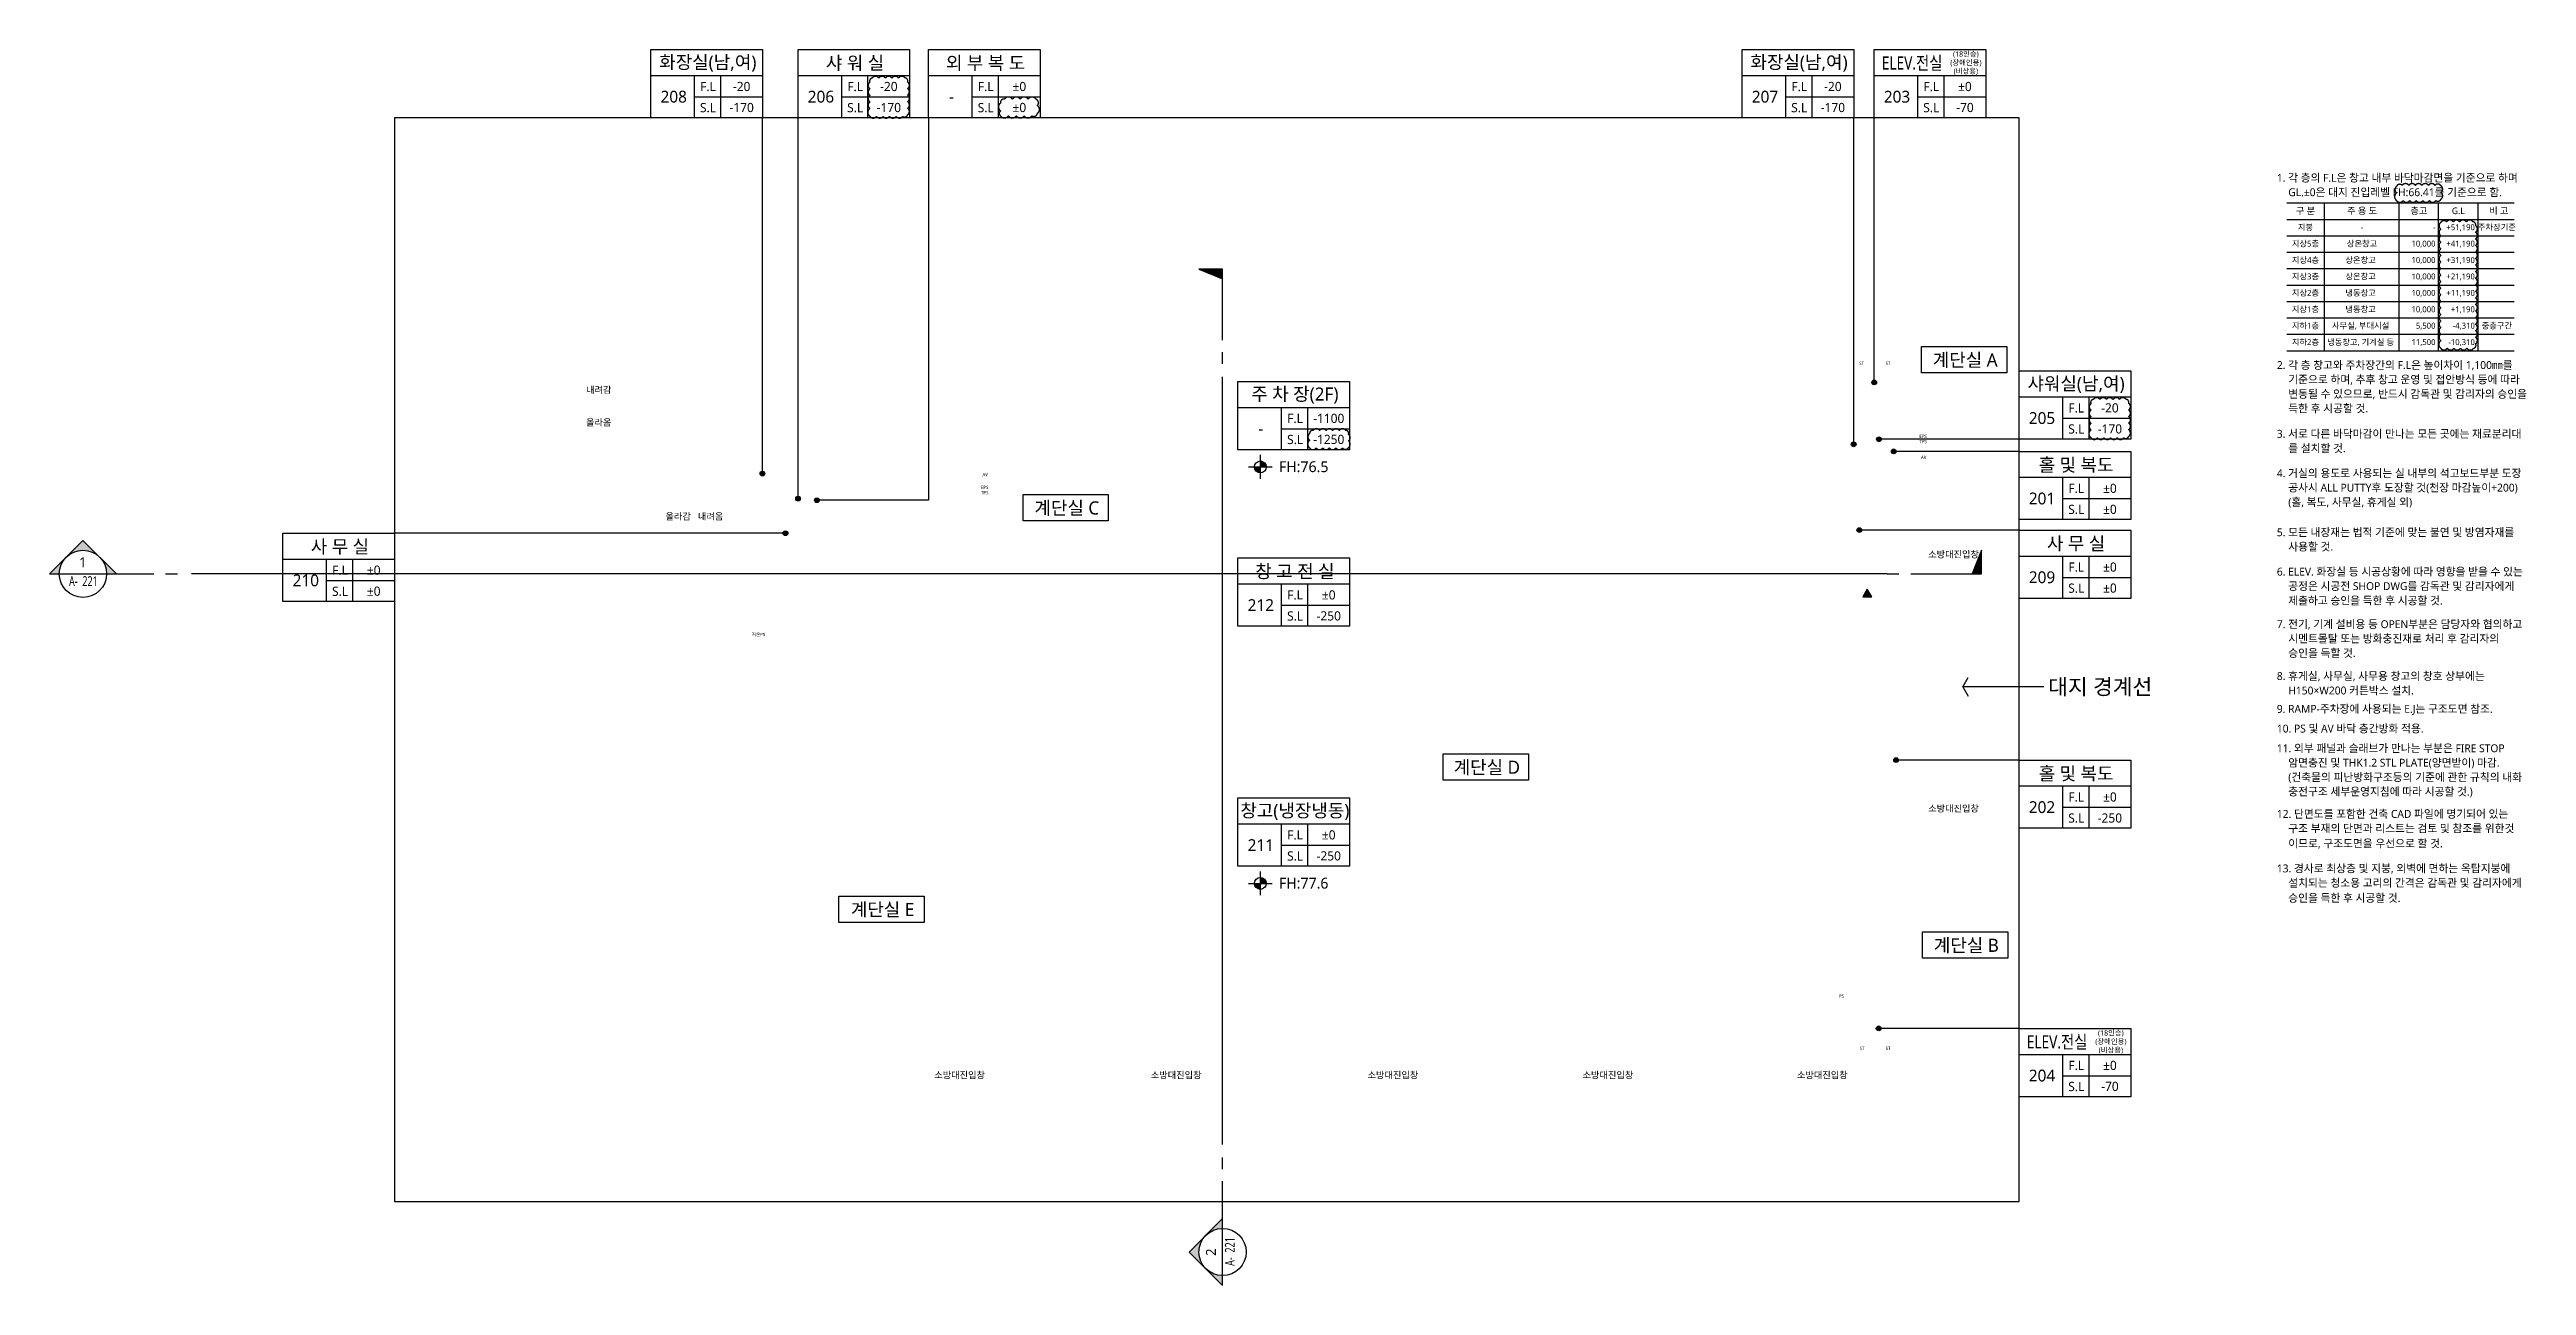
# Model space of a CAD drawing. Header units: millimetres. Extents: x 44005917 to 45882162, y -1242106 to 1898904.
# Drawn here: x 44064527 to 44442040, y 244206 to 432457 of the extents above; entities that cross this region are included whole.
import ezdxf
from ezdxf.enums import TextEntityAlignment as Align

# ---------------------------------------------------------------- set-up
doc = ezdxf.new("R2010")
doc.units = ezdxf.units.MM
doc.header["$LTSCALE"] = 1000
doc.header["$MEASUREMENT"] = 0
doc.linetypes.add('ACAD_ISO03W100', pattern=[30, 12, -18])
doc.layers.get('0').update_dxf_attribs({"linetype": 'CONTINUOUS'})
doc.layers.get('Defpoints').update_dxf_attribs({"color": 171, "linetype": 'CONTINUOUS'})
for name, color, linetype in [('LED', 7, 'CONTINUOUS'), ('SYM', 7, 'CONTINUOUS'), ('SYMBOL', 7, 'CONTINUOUS'), ('TEXT', 3, 'CONTINUOUS'), ('TEXT(MIN)', 7, 'CONTINUOUS'), ('TEXT(노트)', 7, 'CONTINUOUS'), ('TEXT(실명)', 3, 'CONTINUOUS'), ('TEXT-기입', 6, 'CONTINUOUS'), ('TITLE', 7, 'CONTINUOUS')]:
    doc.layers.add(name, color=color, linetype=linetype)
doc.layers.add('VE변경사항적용-20220616', color=10, linetype='CONTINUOUS', plot=False)
doc.styles.add('나눔바른고딕', font='NanumBarunGothic.ttf')

# ---------------------------------------------------------------- blocks, each defined once
blk = doc.blocks.new('A$C04b5f2bb')
at = {"layer": 'SYM', "ltscale": 10000}
h = blk.add_hatch(color=256, dxfattribs=at)
h.dxf.hatch_style = 1
h.paths.add_polyline_path([(2000, 0), (0, 0), (1000, 1732)])
blk.add_lwpolyline([(2000, 0), (0, 0), (1000, 1732), (2000, 0)], dxfattribs=at)
blk = doc.blocks.new('A$C31C7260E')
at = {"layer": 'TITLE'}
for points in [[(0, 0), (0, 4000), (13000, 4000), (13000, 0)], [(13000, 0), (0, 0)]]:
    blk.add_lwpolyline(points, dxfattribs=at)
blk = doc.blocks.new('A$C51E23882')
at = {"layer": 'TITLE'}
blk.add_lwpolyline([(8500, 0), (0, 0), (0, 5200), (8500, 5200)], close=True, dxfattribs=at)
for points in [[(8500, 3200), (0, 3200)], [(3300, 3200), (3300, 0)], [(5300, 3200), (5300, 0)], [(3300, 1600), (8500, 1600)]]:
    blk.add_lwpolyline(points, dxfattribs=at)
at = {"layer": 'TITLE', "style": '나눔바른고딕'}
for s, p in [('F.L', (4352, 2378)), ('S.L', (4352, 778))]:
    blk.add_text(s, height=700, dxfattribs=at).set_placement(p, align=Align.MIDDLE)
blk = doc.blocks.new('SDFSDFDF')
at = {"layer": 'LED'}
h = blk.add_hatch(color=256, dxfattribs=at)
h.dxf.hatch_style = 1
edge = h.paths.add_edge_path()
edge.add_arc((42679437, 381746), 360, 180, 540, ccw=False)
h = blk.add_hatch(color=256, dxfattribs=at)
h.dxf.hatch_style = 1
edge = h.paths.add_edge_path()
edge.add_arc((42676308, 372329), 360, 180, 540, ccw=False)
h = blk.add_hatch(color=256, dxfattribs=at)
h.dxf.hatch_style = 1
edge = h.paths.add_edge_path()
edge.add_arc((42680162, 373102), 360, 180, 540, ccw=False)
h = blk.add_hatch(color=256, dxfattribs=at)
h.dxf.hatch_style = 1
edge = h.paths.add_edge_path()
edge.add_arc((42682416, 371251), 360, 180, 540, ccw=False)
h = blk.add_hatch(color=256, dxfattribs=at)
h.dxf.hatch_style = 1
edge = h.paths.add_edge_path()
edge.add_arc((42509990, 367862), 360, 180, 540, ccw=False)
h = blk.add_hatch(color=256, dxfattribs=at)
h.dxf.hatch_style = 1
edge = h.paths.add_edge_path()
edge.add_arc((42515424, 364049), 360, 180, 540, ccw=False)
h = blk.add_hatch(color=256, dxfattribs=at)
h.dxf.hatch_style = 1
edge = h.paths.add_edge_path()
edge.add_arc((42518288, 363809), 360, 180, 540, ccw=False)
h = blk.add_hatch(color=256, dxfattribs=at)
h.dxf.hatch_style = 1
edge = h.paths.add_edge_path()
edge.add_arc((42513505, 358781), 360, 180, 540, ccw=False)
h = blk.add_hatch(color=256, dxfattribs=at)
h.dxf.hatch_style = 1
edge = h.paths.add_edge_path()
edge.add_arc((42677172, 359256), 360, 180, 540, ccw=False)
h = blk.add_hatch(color=256, dxfattribs=at)
h.dxf.hatch_style = 1
edge = h.paths.add_edge_path()
edge.add_arc((42682774, 324238), 360, 180, 540, ccw=False)
h = blk.add_hatch(color=256, dxfattribs=at)
h.dxf.hatch_style = 1
edge = h.paths.add_edge_path()
edge.add_arc((42680121, 283349), 360, 180, 540, ccw=False)
at = {"ltscale": 10000}
for points in [[(42509990, 367862), (42509990, 422057)], [(42515424, 364049), (42515424, 422057)], [(42535320, 422057), (42535320, 363809), (42518288, 363809)], [(42676308, 372329), (42676308, 422057)], [(42679431, 381659), (42679431, 422057)], [(42701529, 373102), (42680162, 373102)], [(42701529, 371251), (42682416, 371251)], [(42513505, 358781), (42453912, 358781)], [(42701529, 359256), (42677172, 359256)], [(42701529, 324238), (42682774, 324238)], [(42701529, 283349), (42680121, 283349)]]:
    blk.add_lwpolyline(points, dxfattribs=at)
at = {"layer": 'Defpoints', "ltscale": 10000}
blk.add_lwpolyline([(42453912, 256966), (42701529, 256966), (42701529, 422057), (42453912, 422057)], close=True, dxfattribs=at)
at = {"layer": 'LED'}
for centre in [(42679437, 381746), (42676308, 372329), (42680162, 373102), (42682416, 371251), (42509990, 367862), (42515424, 364049), (42518288, 363809), (42513505, 358781), (42677172, 359256), (42682774, 324238), (42680121, 283349)]:
    blk.add_circle(centre, 360, dxfattribs=at)
at = {"layer": 'VE변경사항적용-20220616', "linetype": 'ACAD_ISO03W100'}
for points in [[(42526362, 422286, 0.5205671), (42527362, 422286, 0.5205671), (42528362, 422286, 0.5205671), (42529362, 422286, 0.5205671), (42530362, 422286, 0.5205671), (42531362, 422286, 0.5205671), (42532131, 422517, 0.5205671), (42532131, 423517, 0.5205671), (42532131, 424517, 0.5205671), (42532131, 425517, 0.5205671), (42532131, 426517, 0.5205671), (42532131, 427517, 0.5205671), (42531731, 428117, 0.5205671), (42530731, 428117, 0.5205671), (42529731, 428117, 0.5205671), (42528731, 428117, 0.5205671), (42527731, 428117, 0.5205671), (42526731, 428117, 0.5205671), (42526362, 427486, 0.5205671), (42526362, 426486, 0.5205671), (42526362, 425486, 0.5205671), (42526362, 424486, 0.5205671), (42526362, 423486, 0.5205671)], [(42546278, 422362, 0.5205671), (42547478, 422362, 0.5205671), (42548678, 422362, 0.5205671), (42549878, 422362, 0.5205671), (42551078, 422362, 0.5205671), (42551906, 422734, 0.5205671), (42551906, 423934, 0.5205671), (42551682, 424909, 0.5205671), (42550482, 424909, 0.5205671), (42549282, 424909, 0.5205671), (42548082, 424909, 0.5205671), (42546882, 424909, 0.5205671), (42546278, 424313, 0.5205671), (42546278, 423113, 0.5205671)], [(42712467, 373330, 0.5205671), (42713467, 373330, 0.5205671), (42714467, 373330, 0.5205671), (42715467, 373330, 0.5205671), (42716467, 373330, 0.5205671), (42717467, 373330, 0.5205671), (42718236, 373562, 0.5205671), (42718236, 374562, 0.5205671), (42718236, 375562, 0.5205671), (42718236, 376562, 0.5205671), (42718236, 377562, 0.5205671), (42718236, 378562, 0.5205671), (42717836, 379162, 0.5205671), (42716836, 379162, 0.5205671), (42715836, 379162, 0.5205671), (42714836, 379162, 0.5205671), (42713836, 379162, 0.5205671), (42712836, 379162, 0.5205671), (42712467, 378530, 0.5205671), (42712467, 377530, 0.5205671), (42712467, 376530, 0.5205671), (42712467, 375530, 0.5205671), (42712467, 374530, 0.5205671)], [(42593390, 371781, 0.5205671), (42594390, 371781, 0.5205671), (42595390, 371781, 0.5205671), (42596390, 371781, 0.5205671), (42597390, 371781, 0.5205671), (42598390, 371781, 0.5205671), (42599321, 371850, 0.5205671), (42599321, 372850, 0.5205671), (42599321, 373850, 0.5205671), (42598902, 374431, 0.5205671), (42597902, 374431, 0.5205671), (42596902, 374431, 0.5205671), (42595902, 374431, 0.5205671), (42594902, 374431, 0.5205671), (42593902, 374431, 0.5205671), (42593390, 373943, 0.5205671), (42593390, 372943, 0.5205671)]]:
    blk.add_lwpolyline(points, format="xyb", close=True, dxfattribs=at)
at = {"xscale": 2, "yscale": 2, "zscale": 2}
for p in [(42492990, 422057), (42515424, 422057), (42535320, 422057), (42659308, 422057), (42679431, 422057), (42582471, 371504), (42701529, 373102), (42701529, 360851), (42436912, 348381), (42701529, 348856), (42582471, 344621), (42701529, 313838), (42582471, 308065), (42701529, 272949)]:
    blk.add_blockref('A$C51E23882', p, dxfattribs=at)
for p in [(42686632, 383213), (42549707, 360675), (42613723, 321170), (42521621, 299512), (42686805, 294053)]:
    blk.add_blockref('A$C31C7260E', p)
at = {"layer": 'TEXT(MIN)', "style": '나눔바른고딕'}
for s, p in [('(장애인용)', (42693412, 430076)), ('(18인승)', (42693412, 431376)), ('(비상용)', (42693412, 428776)), ('(18인승)', (42715510, 282268)), ('(장애인용)', (42715510, 280968)), ('(비상용)', (42715510, 279668))]:
    blk.add_text(s, height=800, dxfattribs=at).set_placement(p, align=Align.CENTER)
at = {"layer": 'TEXT(실명)', "style": '나눔바른고딕'}
for s, p in [('화장실(남,여)', (42501665, 430446)), ('샤 워 실', (42524099, 430446)), ('외 부 복 도', (42543995, 430446)), ('화장실(남,여)', (42667983, 430446)), ('계단실 A', (42693307, 385201)), ('샤워실(남,여)', (42710204, 381490)), ('주 차 장(2F)', (42591146, 379892)), ('홀 및 복도', (42710204, 369239)), ('계단실 C', (42556382, 362663)), ('사 무 실', (42445588, 356769)), ('사 무 실', (42710204, 357244)), ('창 고 전 실', (42591146, 353009)), ('계단실 D', (42620398, 323158)), ('홀 및 복도', (42710204, 322226)), ('창고(냉장냉동)', (42591146, 316453)), ('계단실 E', (42528296, 301500)), ('계단실 B', (42693480, 296041))]:
    blk.add_text(s, height=2000, dxfattribs=at).set_placement(p, align=Align.MIDDLE)
at = {"layer": 'TEXT(실명)', "style": '나눔바른고딕', "width": 0.8}
for p in [(42685210, 430446), (42707308, 281338)]:
    blk.add_text('ELEV.전실', height=2000, dxfattribs=at).set_placement(p, align=Align.MIDDLE)
at = {"layer": 'TEXT-기입', "style": '나눔바른고딕'}
for s, height, p in [('-20', 1400, (42506822, 426833)), ('-20', 1400, (42529256, 426833)), ('±0', 1400, (42549152, 426833)), ('-20', 1400, (42673140, 426833)), ('±0', 1400, (42693263, 426833)), ('208', 1800, (42496472, 425284)), ('-170', 1400, (42506822, 423633)), ('206', 1800, (42518906, 425284)), ('-170', 1400, (42529256, 423633)), ('-', 1800, (42538802, 425284)), ('±0', 1400, (42549152, 423633)), ('207', 1800, (42662790, 425284)), ('-170', 1400, (42673140, 423633)), ('203', 1800, (42682913, 425284)), ('-70', 1400, (42693263, 423633)), ('-20', 1400, (42715361, 377878)), ('-', 1800, (42585953, 374731)), ('-1100', 1400, (42596303, 376280)), ('-1250', 1400, (42596303, 373080)), ('205', 1800, (42705011, 376329)), ('-170', 1400, (42715361, 374678)), ('±0', 1400, (42715361, 365627)), ('201', 1800, (42705011, 364078)), ('±0', 1400, (42715361, 362427)), ('210', 1800, (42440395, 351608)), ('±0', 1400, (42450744, 353157)), ('209', 1800, (42705011, 352083)), ('±0', 1400, (42715361, 353632)), ('±0', 1400, (42715361, 350432)), ('±0', 1400, (42450744, 349957)), ('212', 1800, (42585953, 347848)), ('±0', 1400, (42596303, 349397)), ('-250', 1400, (42596303, 346197)), ('202', 1800, (42705011, 317065)), ('±0', 1400, (42715361, 318614)), ('±0', 1400, (42596303, 312841)), ('-250', 1400, (42715361, 315414)), ('211', 1800, (42585953, 311292)), ('-250', 1400, (42596303, 309641)), ('204', 1800, (42705011, 276176)), ('±0', 1400, (42715361, 277725)), ('-70', 1400, (42715361, 274525))]:
    blk.add_text(s, height=height, dxfattribs=at).set_placement(p, align=Align.MIDDLE)
blk = doc.blocks.new('level')
at = {"layer": 'SYMBOL'}
for p, q in [((-4320, 0), (4320, 0)), ((0, 4320), (0, -4320))]:
    blk.add_line(p, q, dxfattribs=at)
blk.add_circle((0, 0), 2160, dxfattribs=at)
for points in [[(-2160, 0), (0, 2160), (-2127, 381), (-376, 2126)], [(-2127, 381), (-376, 2126), (-2030, 748), (-738, 2029)], [(-2030, 748), (-738, 2029), (-1859, 1104), (-1089, 1863)], [(-1859, 1104), (-1089, 1863), (-1659, 1388), (-1386, 1658)], [(0, -2160), (2160, 0), (381, -2127), (2126, -376)], [(381, -2127), (2126, -376), (748, -2030), (2029, -738)], [(748, -2030), (2029, -738), (1104, -1859), (1863, -1089)], [(1104, -1859), (1863, -1089), (1388, -1659), (1658, -1386)]]:
    blk.add_solid(points, dxfattribs=at)
at = {"layer": 'SYMBOL', "linetype": 'Continuous'}
for points in [[(0, 2160), (-2160, 0), (0, 0)], [(2160, 0), (0, 0), (0, -2160)]]:
    blk.add_solid(points, dxfattribs=at)
blk = doc.blocks.new('sadnjfknkfggfhfgh')
at = {"layer": 'TEXT(MIN)'}
for points in [[(43152817, 1561090), (43187500, 1561090)], [(43158517, 1561090), (43158517, 1538590)], [(43169917, 1561090), (43169917, 1538590)], [(43175917, 1561090), (43175917, 1538590)], [(43181917, 1561090), (43181917, 1538590)], [(43152817, 1558590), (43187500, 1558590)], [(43152817, 1556090), (43187500, 1556090)], [(43152817, 1553590), (43187500, 1553590)], [(43152817, 1551090), (43187500, 1551090)], [(43152817, 1548590), (43187500, 1548590)], [(43152817, 1546090), (43187500, 1546090)], [(43152817, 1543590), (43187500, 1543590)], [(43152817, 1541090), (43187500, 1541090)], [(43152817, 1538590), (43187500, 1538590)]]:
    blk.add_lwpolyline(points, dxfattribs=at)
at = {"layer": 'VE변경사항적용-20220616', "linetype": 'ACAD_ISO03W100'}
for points in [[(43169553, 1561457, 0.5205671), (43170553, 1561457, 0.5205671), (43171553, 1561457, 0.5205671), (43172553, 1561457, 0.5205671), (43173553, 1561457, 0.5205671), (43174553, 1561457, 0.5205671), (43175553, 1561457, 0.5205671), (43176324, 1561686, 0.5205671), (43176324, 1562686, 0.5205671), (43176324, 1563686, 0.5205671), (43175411, 1563773, 0.5205671), (43174411, 1563773, 0.5205671), (43173411, 1563773, 0.5205671), (43172411, 1563773, 0.5205671), (43171411, 1563773, 0.5205671), (43170411, 1563773, 0.5205671), (43169553, 1563630, 0.5205671), (43169553, 1562630, 0.5205671)], [(43176283, 1538961, 0.5205671), (43177283, 1538961, 0.5205671), (43178283, 1538961, 0.5205671), (43179283, 1538961, 0.5205671), (43180283, 1538961, 0.5205671), (43181283, 1538961, 0.5205671), (43181611, 1539632, 0.5205671), (43181611, 1540632, 0.5205671), (43181611, 1541632, 0.5205671), (43181611, 1542632, 0.5205671), (43181611, 1543632, 0.5205671), (43181611, 1544632, 0.5205671), (43181611, 1545632, 0.5205671), (43181611, 1546632, 0.5205671), (43181611, 1547632, 0.5205671), (43181611, 1548632, 0.5205671), (43181611, 1549632, 0.5205671), (43181611, 1550632, 0.5205671), (43181611, 1551632, 0.5205671), (43181611, 1552632, 0.5205671), (43181611, 1553632, 0.5205671), (43181611, 1554632, 0.5205671), (43181611, 1555632, 0.5205671), (43181611, 1556632, 0.5205671), (43181611, 1557632, 0.5205671), (43181186, 1558208, 0.5205671), (43180186, 1558208, 0.5205671), (43179186, 1558208, 0.5205671), (43178186, 1558208, 0.5205671), (43177186, 1558208, 0.5205671), (43176283, 1558111, 0.5205671), (43176283, 1557111, 0.5205671), (43176283, 1556111, 0.5205671), (43176283, 1555111, 0.5205671), (43176283, 1554111, 0.5205671), (43176283, 1553111, 0.5205671), (43176283, 1552111, 0.5205671), (43176283, 1551111, 0.5205671), (43176283, 1550111, 0.5205671), (43176283, 1549111, 0.5205671), (43176283, 1548111, 0.5205671), (43176283, 1547111, 0.5205671), (43176283, 1546111, 0.5205671), (43176283, 1545111, 0.5205671), (43176283, 1544111, 0.5205671), (43176283, 1543111, 0.5205671), (43176283, 1542111, 0.5205671), (43176283, 1541111, 0.5205671), (43176283, 1540111, 0.5205671)]]:
    blk.add_lwpolyline(points, format="xyb", close=True, dxfattribs=at)
at = {"layer": 'TEXT(MIN)', "style": '나눔바른고딕'}
for s, p in [('1. 각 층의 F.L은 창고 내부 바닥마감면을 기준으로 하며', (43151304, 1564928)), ('GL.±0은 대지 진입레벨 FH:66.41를 기준으로 함.', (43153044, 1562728)), ('2. 각 층 창고와 주차장간의 F.L은 높이차이 1,100㎜를', (43151304, 1536398)), ('기준으로 하며, 추후 창고 운영 및 접안방식 등에 따라', (43153044, 1534198)), ('변동될 수 있으므로, 반드시 감독관 및 감리자의 승인을', (43153044, 1531998)), ('득한 후 시공할 것.', (43153044, 1529798)), ('3. 서로 다른 바닥마감이 만나는 모든 곳에는 재료분리대', (43151304, 1525928)), ('를 설치할 것.', (43153044, 1523728)), ('4. 거실의 용도로 사용되는 실 내부의 석고보드부분 도장', (43151304, 1519928)), ('공사시 ALL PUTTY후 도장할 것(천장 마감높이+200)', (43153044, 1517728)), ('(홀, 복도, 사무실, 휴게실 외)', (43153044, 1515528)), ('5. 모든 내장재는 법적 기준에 맞는 불연 및 방염자재를', (43151304, 1510928)), ('사용할 것.', (43153044, 1508728)), ('6. ELEV. 화장실 등 시공상황에 따라 영향을 받을 수 있는', (43151304, 1504928)), ('공정은 시공전 SHOP DWG를 감독관 및 감리자에게', (43153044, 1502728)), ('제출하고 승인을 득한 후 시공할 것.', (43153044, 1500528)), ('7. 전기, 기계 설비용 등 OPEN부분은 담당자와 협의하고', (43151304, 1496928)), ('시멘트몰탈 또는 방화충진재로 처리 후 감리자의', (43153044, 1494728)), ('승인을 득할 것.', (43153044, 1492528)), ('8. 휴게실, 사무실, 사무용 창고의 창호 상부에는', (43151304, 1489028)), ('H150×W200 커튼박스 설치.', (43153044, 1486828)), ('9. RAMP-주차장에 사용되는 E.J는 구조도면 참조.', (43151304, 1484028)), ('10. PS 및 AV 바닥 층간방화 적용.', (43151304, 1481028)), ('11. 외부 패널과 슬래브가 만나는 부분은 FIRE STOP', (43151304, 1478028)), ('암면충진 및 THK1.2 STL PLATE(양면받이) 마감.', (43153044, 1475828)), ('(건축물의 피난방화구조등의 기준에 관한 규칙의 내화', (43153044, 1473628)), ('12. 단면도를 포함한 건축 CAD 파일에 명기되어 있는', (43151304, 1468028)), ('충전구조 세부운영지침에 따라 시공할 것.)', (43153044, 1471428)), ('구조 부재의 단면과 리스트는 검토 및 참조를 위한것', (43153044, 1465828)), ('이므로, 구조도면을 우선으로 할 것.', (43153044, 1463528)), ('13. 경사로 최상층 및 지붕, 외벽에 면하는 옥탑지붕에', (43151304, 1459728)), ('설치되는 청소용 고리의 간격은 감독관 및 감리자에게', (43153044, 1457528)), ('승인을 득한 후 시공할 것.', (43153044, 1455228))]:
    blk.add_text(s, height=1200, dxfattribs=at).set_placement(p, align=Align.MIDDLE_LEFT)
for s, height, p in [('구 분', 1000, (43155666, 1559896)), ('주 용 도', 1000, (43164299, 1559896)), ('층고', 1000, (43172962, 1559896)), ('G.L', 1000, (43178962, 1559896)), ('비 고', 1000, (43185143, 1559896)), ('지상5층', 900, (43155666, 1554896)), ('지붕', 900, (43155666, 1557396)), ('상온창고', 900, (43164289, 1554896)), ('-', 900, (43164289, 1557396)), ('주차장기준', 900, (43184845, 1557396)), ('지상4층', 900, (43155666, 1552396)), ('상온창고', 900, (43164070, 1552396)), ('지상3층', 900, (43155666, 1549896)), ('지상2층', 900, (43155666, 1547396)), ('상온창고', 900, (43164070, 1549896)), ('냉동창고', 900, (43164070, 1547396)), ('지상1층', 900, (43155666, 1544896)), ('냉동창고', 900, (43164070, 1544896)), ('지하1층', 900, (43155666, 1542396)), ('지하2층', 900, (43155666, 1539896)), ('냉동창고, 기계실 등', 900, (43164070, 1539896)), ('사무실, 부대시설', 900, (43164070, 1542396)), ('중층구간', 900, (43184845, 1542396))]:
    blk.add_text(s, height=height, dxfattribs=at).set_placement(p, align=Align.MIDDLE_CENTER)
for s, p in [('10,000', (43175487, 1554896)), ('-', (43175487, 1557396)), ('+51,190', (43181487, 1557396)), ('+41,190', (43181487, 1554896)), ('10,000', (43175487, 1552396)), ('+31,190', (43181487, 1552396)), ('10,000', (43175487, 1549896)), ('10,000', (43175487, 1547396)), ('+21,190', (43181487, 1549896)), ('+11,190', (43181487, 1547396)), ('10,000', (43175487, 1544896)), ('+1,190', (43181487, 1544896)), ('11,500', (43175487, 1539896)), ('5,500', (43175487, 1542396)), ('-10,310', (43181487, 1539896)), ('-4,310', (43181487, 1542396))]:
    blk.add_text(s, height=900, dxfattribs=at).set_placement(p, align=Align.MIDDLE_RIGHT)
blk = doc.blocks.new('A$C1A302DD2')
at = {"layer": 'SYM'}
h = blk.add_hatch(color=256, dxfattribs=at)
h.paths.add_polyline_path([(707, 1207), (354, 854, -0.414214), (1061, 854)])
h.paths.add_polyline_path([(354, 854), (0, 500), (207, 500, -0.198912)])
h.paths.add_polyline_path([(1061, 854, -0.198912), (1207, 500), (1414, 500)])
for p, q in [((0, 500), (707, 1207)), ((1414, 500), (707, 1207)), ((0, 500), (207, 500)), ((207, 500), (1207, 500)), ((1207, 500), (2207, 500)), ((2457, 500), (2707, 500))]:
    blk.add_line(p, q, dxfattribs=at)
blk.add_circle((707, 500), 500, dxfattribs=at)
blk = doc.blocks.new('A$C1AFB1B41')
at = {"layer": 'SYM'}
blk.add_hatch(color=256, dxfattribs=at).paths.add_polyline_path([(2000, 500), (1800, 0), (2000, 0)])
for p, q in [((0, 0), (250, 0)), ((500, 0), (2000, 0)), ((2000, 500), (1800, 0)), ((2000, 0), (2000, 500))]:
    blk.add_line(p, q, dxfattribs=at)
blk = doc.blocks.new('A$C3F972117')
at = {"layer": 'Defpoints'}
blk.add_lwpolyline([(5091, -80041), (5091, 36844)], dxfattribs=at)
at = {"layer": 'SYM', "xscale": 7.200000000000009, "yscale": 7.200000000000009, "zscale": 7.200000000000009, "rotation": 90}
for name, p in [('A$C1AFB1B41', (5091, 38844)), ('A$C1A302DD2', (8691, -101532))]:
    blk.add_blockref(name, p, dxfattribs=at)
at = {"layer": 'TEXT', "style": '나눔바른고딕'}
blk.add_text('2', height=1500, rotation=90, dxfattribs=at).set_placement((4078, -97024))
at = {"layer": 'TEXT', "style": '나눔바른고딕', "width": 0.7}
for s, p in [('221', (6954, -96529)), ('A-', (6949, -98556))]:
    blk.add_text(s, height=1500, rotation=90, dxfattribs=at).set_placement(p)
blk = doc.blocks.new('A$C026E477C')
at = {"layer": 'Defpoints'}
blk.add_line((291249, 87230), (32833, 87230), dxfattribs=at)
at = {"layer": 'SYM', "xscale": 7.199999999999998, "yscale": 7.199999999999998, "zscale": 7.199999999999998}
for name, p in [('A$C1A302DD2', (11187, 83630)), ('A$C1AFB1B41', (291249, 87230))]:
    blk.add_blockref(name, p, dxfattribs=at)
at = {"layer": 'TEXT', "style": '나눔바른고딕', "width": 0.7}
for s, p in [('A-', (14163, 85373)), ('221', (16190, 85368))]:
    blk.add_text(s, height=1500, dxfattribs=at).set_placement(p)
at = {"layer": 'TEXT', "style": '나눔바른고딕'}
blk.add_text('1', height=1500, dxfattribs=at).set_placement((15695, 88243))
blk = doc.blocks.new('sdnfjkndfkjgfgfgh')
at = {"layer": 'TEXT(MIN)', "style": '나눔바른고딕'}
for p in [(43098165, 355570, 0), (43098165, 316854, 0), (42946680, 276245, 0), (42979682, 276245, 0), (43012721, 276245, 0), (43045489, 276245, 0), (43078167, 276245, 0)]:
    blk.add_text('소방대진입창', height=1000, dxfattribs=at).set_placement(p, align=Align.MIDDLE_LEFT)
blk = doc.blocks.new('SJDNKGJNFKDGDFGDFG')
at = {"layer": 'TEXT(MIN)', "style": '나눔바른고딕'}
for s, p in [('내려감', (36436565, -225190)), ('올라옴', (36436565, -230140)), ('올라감', (36448666, -244461)), ('내려옴', (36453616, -244461))]:
    blk.add_text(s, height=1000, dxfattribs=at).set_placement(p, align=Align.MIDDLE_LEFT)

msp = doc.modelspace()

# ---------------------------------------------------------------- linework, layer by layer
at = {"layer": 'LED'}
for points in [[(44356114.7, 335383.3), (44356937.5, 336808.5)], [(44368489.6, 335383.3), (44356114.7, 335383.3), (44356937.5, 333958.1)]]:
    msp.add_lwpolyline(points, dxfattribs=at)

# ---------------------------------------------------------------- block references
for name, p in [('SJDNKGJNFKDGDFGDFG', (7709735.9, 605806)), ('SDFSDFDF', (1663190.1, 0)), ('sadnjfknkfggfhfgh', (1252690.1, -1152000)), ('A$C3F972117', (44238217.3, 345738.1)), ('A$C026E477C', (44053339.9, 265367.8)), ('sdnfjkndfkjgfgfgh', (1252690.1, 0))]:
    msp.add_blockref(name, p)
at = {"ltscale": 10000, "xscale": -0.7, "yscale": 0.7, "zscale": 0.7, "rotation": 240.0000000000409}
msp.add_blockref('A$C04b5f2bb', (44340876.2, 349072.8), dxfattribs=at)
at = {"layer": 'SYMBOL', "xscale": 0.420096875048906, "yscale": 0.420096875048906, "zscale": 0.420096875048906, "rotation": 90}
for p in [(44249066.7, 368886.8), (44249066.7, 305447.8)]:
    msp.add_blockref('level', p, dxfattribs=at)

# ---------------------------------------------------------------- texts
at = {"layer": 'SYMBOL', "style": '나눔바른고딕'}
for s, p in [('FH:76.5', (44251902.4, 368090.6)), ('FH:77.6', (44251902.4, 304651.6))]:
    msp.add_text(s, height=1650, dxfattribs=at).set_placement(p)
at = {"layer": 'TEXT(MIN)', "style": '나눔바른고딕'}
for s, p in [('ST', (44340701.4, 384655.1)), ('ST', (44344734.1, 384655.1)), ('EPS', (44350085.7, 373551.3)), ('TPS', (44350085.7, 372751.3)), ('AV', (44350164.1, 370343.2)), ('AV', (44207131.1, 367725.1)), ('TPS', (44207052.7, 364966.4)), ('EPS', (44207052.7, 365766.4)), ('저온PS', (44172582.7, 343357.4)), ('PS', (44337619.2, 288293.4)), ('ST', (44340816.2, 280306.3)), ('ST', (44344747.1, 280306.3))]:
    msp.add_text(s, height=500, dxfattribs=at).set_placement(p, align=Align.MIDDLE_CENTER)
at = {"layer": 'TEXT(노트)', "style": '나눔바른고딕'}
msp.add_text('대지 경계선', height=2400, dxfattribs=at).set_placement((44369139.5, 334202))

doc.saveas('drawing.dxf')
